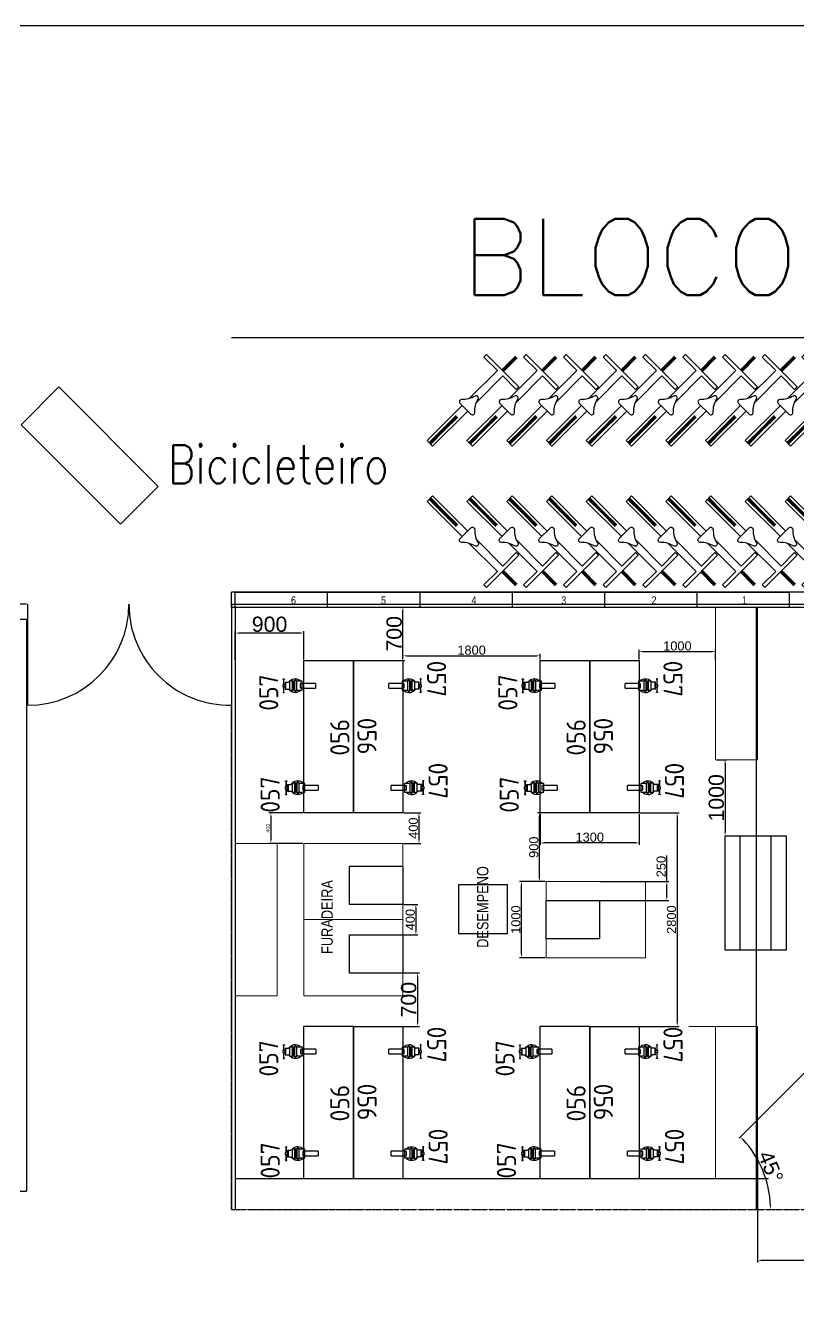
# Model space of a CAD drawing. Header units: millimetres. Extents: x 18768 to 1484868, y -11027 to 520152.
# Drawn here: x 52428 to 62569, y 503462 to 520152 of the extents above; entities that cross this region are included whole.
import ezdxf
from ezdxf.enums import TextEntityAlignment as Align

# ---------------------------------------------------------------- set-up
doc = ezdxf.new("R2010")
doc.units = ezdxf.units.MM
for name, pattern in [('CENTER', [2.71, 2.2, -0.22, 0.07, -0.22]), ('DASHED2', [9.525, 6.35, -3.175]), ('DIVIDE', [2.15, 1.5, -0.2, 0.05, -0.15, 0.05, -0.2])]:
    doc.linetypes.add(name, pattern=pattern)
for name, color, linetype in [('8-TEXTO', 4, 'Continuous'), ('A Construir', 1, 'Continuous'), ('L025-IMAGIN', 1, 'DIVIDE'), ('L025-TEXTO', 7, 'Continuous'), ('L035-ARRANJO-EXISTENTE', 180, 'Continuous'), ('L035-TEXTO', 40, 'Continuous'), ('LCENTRO', 1, 'CENTER'), ('PAREDES', 7, 'Continuous')]:
    doc.layers.add(name, color=color, linetype=linetype)
doc.layers.add('L035-DEMOLIÇÃO', color=40, linetype='Continuous', plot=False)
doc.styles.add('ISO-CP--25', font='isocp.shx', dxfattribs={"height": 250})
doc.styles.add('ROMANS', font='romans', dxfattribs={"width": 0.8, "height": 300})
doc.styles.get("Standard").update_dxf_attribs({"font": 'arial.ttf'})
doc.dimstyles.new('Anotativo', dxfattribs={"dimscale": 0, "dimtxt": 2.5, "dimasz": 2.5, "dimexe": 1.25, "dimexo": 0.625, "dimtad": 1, "dimtxsty": 'Standard', "dimcen": 2.5, "dimadec": 0, "dimazin": 0, "dimtfac": 1, "dimtmove": 0, "dimatfit": 3, "dimfxl": 1, "dimarcsym": 0})

# ---------------------------------------------------------------- blocks, each defined once
blk = doc.blocks.new('Bicicleta')
for points in [[(-1.142, 1.121), (-1.121, 1.142), (-0.944, 0.965), (-0.965, 0.944)], [(-0.788, 0.767), (-0.767, 0.788), (-0.944, 0.965), (-0.965, 0.944)], [(-0.011, -0.011), (0.011, 0.011), (-0.166, 0.187), (-0.187, 0.166)]]:
    blk.add_hatch(color=256).paths.add_polyline_path(points)
for p, q in [((-0.965, 0.944), (-1.142, 1.121)), ((-0.944, 0.965), (-1.121, 1.142)), ((-0.965, 0.944), (-0.788, 0.767)), ((-0.944, 0.965), (-0.767, 0.788)), ((-0.166, 0.187), (0.011, 0.011)), ((-0.187, 0.166), (-0.011, -0.011))]:
    blk.add_line(p, q)
at = {"color": 1}
for points in [[(-0.707, 0.636), (-1.167, 1.096), (-1.096, 1.167), (-0.636, 0.707)], [(-0.518, 0.589), (-0.177, 0.247), (0, 0.424), (0.035, 0.389), (-0.389, -0.035), (-0.424, 0), (-0.247, 0.177), (-0.615, 0.545)]]:
    blk.add_lwpolyline(points, dxfattribs=at)
blk.add_lwpolyline([(-0.714, 0.556, -0.686338), (-0.736, 0.607), (-0.595, 0.749, -0.686338), (-0.544, 0.726, 0.152911), (-0.499, 0.552, -0.794326), (-0.54, 0.511, 0.152911)], format="xyb", close=True, dxfattribs=at)
blk = doc.blocks.new('*D612')
at = {"layer": 'DEFPOINTS', "color": 0, "linetype": 'ByBlock', "lineweight": 15, "transparency": 16777216}
for p in [(63739, 507503), (62679, 506442), (62155, 504966), (55130, 504618), (73932, 504618)]:
    blk.add_point(p, dxfattribs=at)
at = {"layer": 'PAREDES', "color": 0, "linetype": 'ByBlock', "lineweight": -2, "transparency": 16777216}
blk.add_line((62670, 506433), (61789, 505552), dxfattribs=at)
blk.add_arc((60854, 504618), 1347, 2.1274, 42.8726, dxfattribs=at)
at = {"layer": 'PAREDES', "color": 0, "linetype": 'ByBlock', "lineweight": 15, "transparency": 16777216}
for points in [[(61835, 505528), (61847, 505540), (61806, 505570)], [(62208, 504668), (62192, 504668), (62201, 504618)]]:
    blk.add_solid(points, dxfattribs=at)
at = {"layer": 'PAREDES', "color": 0, "linetype": 'ByBlock', "lineweight": 15, "transparency": 16777216, "insert": (62204, 505177), "char_height": 200, "attachment_point": 5, "rotation": 292.5}
blk.add_mtext('45°', dxfattribs=at)
blk = doc.blocks.new('BL_SENAI_id9310100290')
at = {"layer": 'L035-ARRANJO-EXISTENTE', "color": 0}
for p, q in [((-515, 200), (-515, 139)), ((-515, 200), (-340, 200)), ((-340, 112), (-340, 227)), ((-340, 227), (-272, 227)), ((-228, 233), (-238, 233)), ((-238, 219), (-238, 106)), ((-228, 106), (-228, 233)), ((-217, 106), (-217, 233)), ((-217, 233), (-207, 233)), ((-207, 219), (-207, 106)), ((-178, 144), (-178, 195)), ((-114, 214), (-159, 214)), ((-121, 214), (-121, 125)), ((-114, 214), (-114, 125)), ((-340, 139), (-515, 139)), ((-272, 112), (-340, 112)), ((-238, 106), (-228, 106)), ((-207, 106), (-217, 106)), ((-114, 125), (-159, 125))]:
    blk.add_line(p, q, dxfattribs=at)
for points in [[(-340, 143), (-340, 197), (-314, 197), (-314, 143)], [(-268, 233), (-238, 233), (-238, 106), (-268, 106)], [(-178, 233), (-207, 233), (-207, 106), (-178, 106)], [(-114, 156), (-114, 183), (-83, 183), (-83, 156)], [(-104, 259), (-104, 252), (-88, 252), (-88, 259)], [(-104, 80), (-104, 86), (-88, 86), (-88, 80)]]:
    blk.add_lwpolyline(points, close=True, dxfattribs=at)
for points in [[(-99, 183), (-99, 252), (-92, 252), (-92, 183)], [(-92, 156), (-92, 86), (-99, 86), (-99, 156)]]:
    blk.add_lwpolyline(points, dxfattribs=at)
for centre in [(-250, 248), (-250, 92)]:
    blk.add_circle(centre, 7.45, dxfattribs=at)
for centre, radius, start, end in [((-247, 170), 92.8, 41.7386, 141.8707), ((-272, 231), 4.33, 270, 0), ((-159, 233), 19, 180, 270), ((-247, 170), 92.8, 218.1293, 318.2614), ((-272, 108), 4.33, 0, 90), ((-159, 106), 19, 90, 180)]:
    blk.add_arc(centre, radius, start, end, dxfattribs=at)
at = {"layer": 'L025-TEXTO', "style": 'ISO-CP--25'}
blk.add_attdef('rmp_mt_codmaterial', (15, 15), '', height=40, dxfattribs=at)
at = {"layer": 'L025-TEXTO', "style": 'ISO-CP--25', "flags": 1}
for tag in ['rmp_mt_nomeunid', 'rmp_mt_potencia', 'rmp_mt_cod']:
    blk.add_attdef(tag, (15, 15), '', height=40, dxfattribs=at)
blk = doc.blocks.new('BL_SENAI_id9320240650')
at = {"layer": 'L035-ARRANJO-EXISTENTE', "color": 0}
blk.add_lwpolyline([(-595, 399), (-595, -251), (1405, -251), (1405, 399)], close=True, dxfattribs=at)
at = {"layer": 'L025-TEXTO', "style": 'ISO-CP--25'}
blk.add_attdef('rmp_mt_codmaterial', (15, 15), '', height=40, dxfattribs=at)
at = {"layer": 'L025-TEXTO', "style": 'ISO-CP--25', "flags": 1}
for tag in ['rmp_mt_nomeunid', 'rmp_mt_potencia', 'rmp_mt_cod']:
    blk.add_attdef(tag, (15, 15), '', height=40, dxfattribs=at)
blk = doc.blocks.new('*D631')
at = {"layer": 'DEFPOINTS', "color": 0, "linetype": 'ByBlock', "lineweight": 15, "transparency": 16777216}
for p in [(57380, 509820), (57380, 509420), (57590, 509420)]:
    blk.add_point(p, dxfattribs=at)
at = {"layer": 'PAREDES', "color": 0, "linetype": 'ByBlock', "lineweight": -2, "transparency": 16777216}
for p, q in [((57392, 509820), (57615, 509820)), ((57590, 509770), (57590, 509470)), ((57392, 509420), (57615, 509420))]:
    blk.add_line(p, q, dxfattribs=at)
at = {"layer": 'PAREDES', "color": 0, "linetype": 'ByBlock', "lineweight": 15, "transparency": 16777216}
for points in [[(57581, 509770), (57598, 509770), (57590, 509820)], [(57581, 509470), (57598, 509470), (57590, 509420)]]:
    blk.add_solid(points, dxfattribs=at)
at = {"layer": 'PAREDES', "color": 0, "linetype": 'ByBlock', "lineweight": 15, "transparency": 16777216, "insert": (57516, 509620), "char_height": 120, "attachment_point": 5, "rotation": 90}
blk.add_mtext('400', dxfattribs=at)
blk = doc.blocks.new('*D632')
at = {"layer": 'DEFPOINTS', "color": 0, "linetype": 'ByBlock', "lineweight": 15, "transparency": 16777216}
for p in [(55180, 512180), (55180, 511818), (56080, 511820)]:
    blk.add_point(p, dxfattribs=at)
at = {"layer": 'PAREDES', "color": 0, "linetype": 'ByBlock', "lineweight": -2, "transparency": 16777216}
for p, q in [((55180, 511830), (55180, 512205)), ((56030, 512180), (55230, 512180)), ((56080, 511832), (56080, 512205))]:
    blk.add_line(p, q, dxfattribs=at)
at = {"layer": 'PAREDES', "color": 0, "linetype": 'ByBlock', "lineweight": 15, "transparency": 16777216}
for points in [[(55230, 512188), (55230, 512171), (55180, 512180)], [(56030, 512188), (56030, 512171), (56080, 512180)]]:
    blk.add_solid(points, dxfattribs=at)
at = {"layer": 'PAREDES', "color": 0, "linetype": 'ByBlock', "lineweight": 15, "transparency": 16777216, "insert": (55630, 512294), "char_height": 200, "attachment_point": 5}
blk.add_mtext('900', dxfattribs=at)
blk = doc.blocks.new('*D633')
at = {"layer": 'DEFPOINTS', "color": 0, "linetype": 'ByBlock', "lineweight": 15, "transparency": 16777216}
for p in [(57380, 512520), (57380, 512520), (57380, 511820)]:
    blk.add_point(p, dxfattribs=at)
at = {"layer": 'PAREDES', "color": 0, "linetype": 'ByBlock', "lineweight": -2, "transparency": 16777216}
for p, q in [((57380, 511870), (57380, 512470)), ((57392, 512520), (57405, 512520)), ((57392, 511820), (57405, 511820))]:
    blk.add_line(p, q, dxfattribs=at)
at = {"layer": 'PAREDES', "color": 0, "linetype": 'ByBlock', "lineweight": 15, "transparency": 16777216}
for points in [[(57371, 512470), (57388, 512470), (57380, 512520)], [(57371, 511870), (57388, 511870), (57380, 511820)]]:
    blk.add_solid(points, dxfattribs=at)
at = {"layer": 'PAREDES', "color": 0, "linetype": 'ByBlock', "lineweight": 15, "transparency": 16777216, "insert": (57265, 512170), "char_height": 200, "attachment_point": 5, "rotation": 90}
blk.add_mtext('700', dxfattribs=at)
blk = doc.blocks.new('*D634')
at = {"layer": 'DEFPOINTS', "color": 0, "linetype": 'ByBlock', "lineweight": 15, "transparency": 16777216}
for p in [(61480, 510518), (61605, 509518), (61605, 509518)]:
    blk.add_point(p, dxfattribs=at)
at = {"layer": 'PAREDES', "color": 0, "linetype": 'ByBlock', "lineweight": -2, "transparency": 16777216}
for p, q in [((61492, 510518), (61630, 510518)), ((61605, 510468), (61605, 509568)), ((61618, 509518), (61630, 509518))]:
    blk.add_line(p, q, dxfattribs=at)
at = {"layer": 'PAREDES', "color": 0, "linetype": 'ByBlock', "lineweight": 15, "transparency": 16777216}
for points in [[(61597, 510468), (61613, 510468), (61605, 510518)], [(61597, 509568), (61613, 509568), (61605, 509518)]]:
    blk.add_solid(points, dxfattribs=at)
at = {"layer": 'PAREDES', "color": 0, "linetype": 'ByBlock', "lineweight": 15, "transparency": 16777216, "insert": (61491, 510018), "char_height": 200, "attachment_point": 5, "rotation": 90}
blk.add_mtext('1000', dxfattribs=at)
blk = doc.blocks.new('*D635')
at = {"layer": 'DEFPOINTS', "color": 0, "linetype": 'ByBlock', "lineweight": 15, "transparency": 16777216}
for p in [(57380, 507720), (57380, 507020), (57570, 507020)]:
    blk.add_point(p, dxfattribs=at)
at = {"layer": 'PAREDES', "color": 0, "linetype": 'ByBlock', "lineweight": -2, "transparency": 16777216}
for p, q in [((57392, 507720), (57595, 507720)), ((57570, 507670), (57570, 507070)), ((57392, 507020), (57595, 507020))]:
    blk.add_line(p, q, dxfattribs=at)
at = {"layer": 'PAREDES', "color": 0, "linetype": 'ByBlock', "lineweight": 15, "transparency": 16777216}
for points in [[(57562, 507670), (57578, 507670), (57570, 507720)], [(57562, 507070), (57578, 507070), (57570, 507020)]]:
    blk.add_solid(points, dxfattribs=at)
at = {"layer": 'PAREDES', "color": 0, "linetype": 'ByBlock', "lineweight": 15, "transparency": 16777216, "insert": (57455, 507370), "char_height": 200, "attachment_point": 5, "rotation": 90}
blk.add_mtext('700', dxfattribs=at)
blk = doc.blocks.new('*D636')
at = {"layer": 'DEFPOINTS', "color": 0, "linetype": 'ByBlock', "lineweight": 15, "transparency": 16777216}
for p in [(57380, 508620), (57380, 508220), (57550, 508220)]:
    blk.add_point(p, dxfattribs=at)
at = {"layer": 'PAREDES', "color": 0, "linetype": 'ByBlock', "lineweight": -2, "transparency": 16777216}
for p, q in [((57392, 508620), (57575, 508620)), ((57550, 508570), (57550, 508270)), ((57392, 508220), (57575, 508220))]:
    blk.add_line(p, q, dxfattribs=at)
at = {"layer": 'PAREDES', "color": 0, "linetype": 'ByBlock', "lineweight": 15, "transparency": 16777216}
for points in [[(57541, 508570), (57558, 508570), (57550, 508620)], [(57541, 508270), (57558, 508270), (57550, 508220)]]:
    blk.add_solid(points, dxfattribs=at)
at = {"layer": 'PAREDES', "color": 0, "linetype": 'ByBlock', "lineweight": 15, "transparency": 16777216, "insert": (57476, 508420), "char_height": 120, "attachment_point": 5, "rotation": 90}
blk.add_mtext('400', dxfattribs=at)
blk = doc.blocks.new('*D637')
at = {"layer": 'DEFPOINTS', "color": 0, "linetype": 'ByBlock', "lineweight": 15, "transparency": 16777216}
for p in [(57380, 511820), (59180, 511881), (59180, 511820)]:
    blk.add_point(p, dxfattribs=at)
at = {"layer": 'PAREDES', "color": 0, "linetype": 'ByBlock', "lineweight": -2, "transparency": 16777216}
for p, q in [((57380, 511832), (57380, 511906)), ((59180, 511832), (59180, 511906)), ((57430, 511881), (59130, 511881))]:
    blk.add_line(p, q, dxfattribs=at)
at = {"layer": 'PAREDES', "color": 0, "linetype": 'ByBlock', "lineweight": 15, "transparency": 16777216}
for points in [[(57430, 511889), (57430, 511873), (57380, 511881)], [(59130, 511889), (59130, 511873), (59180, 511881)]]:
    blk.add_solid(points, dxfattribs=at)
at = {"layer": 'PAREDES', "color": 0, "linetype": 'ByBlock', "lineweight": 15, "transparency": 16777216, "insert": (58280, 511955), "char_height": 120, "attachment_point": 5}
blk.add_mtext('1800', dxfattribs=at)
blk = doc.blocks.new('*D638')
at = {"layer": 'DEFPOINTS', "color": 0, "linetype": 'ByBlock', "lineweight": 15, "transparency": 16777216}
for p in [(59170, 509820), (59257, 509820), (59257, 508920)]:
    blk.add_point(p, dxfattribs=at)
at = {"layer": 'PAREDES', "color": 0, "linetype": 'ByBlock', "lineweight": -2, "transparency": 16777216}
for p, q in [((59244, 509820), (59145, 509820)), ((59170, 508970), (59170, 509770)), ((59244, 508920), (59145, 508920))]:
    blk.add_line(p, q, dxfattribs=at)
at = {"layer": 'PAREDES', "color": 0, "linetype": 'ByBlock', "lineweight": 15, "transparency": 16777216}
for points in [[(59161, 509770), (59178, 509770), (59170, 509820)], [(59161, 508970), (59178, 508970), (59170, 508920)]]:
    blk.add_solid(points, dxfattribs=at)
at = {"layer": 'PAREDES', "color": 0, "linetype": 'ByBlock', "lineweight": 15, "transparency": 16777216, "insert": (59096, 509370), "char_height": 120, "attachment_point": 5, "rotation": 90}
blk.add_mtext('900', dxfattribs=at)
blk = doc.blocks.new('*D639')
at = {"layer": 'DEFPOINTS', "color": 0, "linetype": 'ByBlock', "lineweight": 15, "transparency": 16777216}
for p in [(58935, 508920), (59180, 508920), (59260, 507920)]:
    blk.add_point(p, dxfattribs=at)
at = {"layer": 'PAREDES', "color": 0, "linetype": 'ByBlock', "lineweight": -2, "transparency": 16777216}
for p, q in [((59167, 508920), (58910, 508920)), ((58935, 507970), (58935, 508870)), ((59247, 507920), (58910, 507920))]:
    blk.add_line(p, q, dxfattribs=at)
at = {"layer": 'PAREDES', "color": 0, "linetype": 'ByBlock', "lineweight": 15, "transparency": 16777216}
for points in [[(58926, 508870), (58943, 508870), (58935, 508920)], [(58926, 507970), (58943, 507970), (58935, 507920)]]:
    blk.add_solid(points, dxfattribs=at)
at = {"layer": 'PAREDES', "color": 0, "linetype": 'ByBlock', "lineweight": 15, "transparency": 16777216, "insert": (58861, 508420), "char_height": 120, "attachment_point": 5, "rotation": 90}
blk.add_mtext('1000', dxfattribs=at)
blk = doc.blocks.new('*D640')
at = {"layer": 'DEFPOINTS', "color": 0, "linetype": 'ByBlock', "lineweight": 15, "transparency": 16777216}
for p in [(59960, 508920), (60841, 508920), (59960, 508670)]:
    blk.add_point(p, dxfattribs=at)
at = {"layer": 'PAREDES', "color": 0, "linetype": 'ByBlock', "lineweight": -2, "transparency": 16777216}
for p, q in [((60841, 508920), (60841, 509261)), ((59972, 508920), (60866, 508920)), ((60841, 508720), (60841, 508870)), ((59972, 508670), (60866, 508670))]:
    blk.add_line(p, q, dxfattribs=at)
at = {"layer": 'PAREDES', "color": 0, "linetype": 'ByBlock', "lineweight": 15, "transparency": 16777216}
for points in [[(60833, 508870), (60849, 508870), (60841, 508920)], [(60833, 508720), (60849, 508720), (60841, 508670)]]:
    blk.add_solid(points, dxfattribs=at)
at = {"layer": 'PAREDES', "color": 0, "linetype": 'ByBlock', "lineweight": 15, "transparency": 16777216, "insert": (60767, 509116), "char_height": 120, "attachment_point": 5, "rotation": 90}
blk.add_mtext('250', dxfattribs=at)
blk = doc.blocks.new('*D641')
at = {"layer": 'DEFPOINTS', "color": 0, "linetype": 'ByBlock', "lineweight": 15, "transparency": 16777216}
for p in [(61480, 511936), (60480, 511820), (61480, 511820)]:
    blk.add_point(p, dxfattribs=at)
at = {"layer": 'PAREDES', "color": 0, "linetype": 'ByBlock', "lineweight": -2, "transparency": 16777216}
for p, q in [((60480, 511832), (60480, 511961)), ((60530, 511936), (61430, 511936)), ((61480, 511832), (61480, 511961))]:
    blk.add_line(p, q, dxfattribs=at)
at = {"layer": 'PAREDES', "color": 0, "linetype": 'ByBlock', "lineweight": 15, "transparency": 16777216}
for points in [[(60530, 511945), (60530, 511928), (60480, 511936)], [(61430, 511945), (61430, 511928), (61480, 511936)]]:
    blk.add_solid(points, dxfattribs=at)
at = {"layer": 'PAREDES', "color": 0, "linetype": 'ByBlock', "lineweight": 15, "transparency": 16777216, "insert": (60980, 512010), "char_height": 120, "attachment_point": 5}
blk.add_mtext('1000', dxfattribs=at)
blk = doc.blocks.new('*D642')
at = {"layer": 'DEFPOINTS', "color": 0, "linetype": 'ByBlock', "lineweight": 15, "transparency": 16777216}
for p in [(62030, 505318), (64680, 505318), (62030, 503948)]:
    blk.add_point(p, dxfattribs=at)
at = {"layer": 'PAREDES', "color": 0, "linetype": 'ByBlock', "lineweight": -2, "transparency": 16777216}
for p, q in [((62030, 505305), (62030, 503923)), ((64680, 505305), (64680, 503923)), ((64630, 503948), (62080, 503948))]:
    blk.add_line(p, q, dxfattribs=at)
at = {"layer": 'PAREDES', "color": 0, "linetype": 'ByBlock', "lineweight": 15, "transparency": 16777216}
for points in [[(62080, 503957), (62080, 503940), (62030, 503948)], [(64630, 503957), (64630, 503940), (64680, 503948)]]:
    blk.add_solid(points, dxfattribs=at)
at = {"layer": 'PAREDES', "color": 0, "linetype": 'ByBlock', "lineweight": 15, "transparency": 16777216, "insert": (63355, 503991), "char_height": 50, "attachment_point": 5}
blk.add_mtext('2649,99', dxfattribs=at)
blk = doc.blocks.new('*D643')
at = {"layer": 'DEFPOINTS', "color": 0, "linetype": 'ByBlock', "lineweight": 15, "transparency": 16777216}
for p in [(60480, 509820), (60480, 507020), (60977, 507020)]:
    blk.add_point(p, dxfattribs=at)
at = {"layer": 'PAREDES', "color": 0, "linetype": 'ByBlock', "lineweight": -2, "transparency": 16777216}
for p, q in [((60492, 509820), (61002, 509820)), ((60977, 509770), (60977, 507070)), ((60492, 507020), (61002, 507020))]:
    blk.add_line(p, q, dxfattribs=at)
at = {"layer": 'PAREDES', "color": 0, "linetype": 'ByBlock', "lineweight": 15, "transparency": 16777216}
for points in [[(60969, 509770), (60985, 509770), (60977, 509820)], [(60969, 507070), (60985, 507070), (60977, 507020)]]:
    blk.add_solid(points, dxfattribs=at)
at = {"layer": 'PAREDES', "color": 0, "linetype": 'ByBlock', "lineweight": 15, "transparency": 16777216, "insert": (60903, 508420), "char_height": 120, "attachment_point": 5, "rotation": 90}
blk.add_mtext('2800', dxfattribs=at)
blk = doc.blocks.new('*D659')
at = {"layer": 'DEFPOINTS', "color": 0, "linetype": 'ByBlock', "lineweight": 15, "transparency": 16777216}
for p in [(56080, 509820), (55647, 509420), (56080, 509420)]:
    blk.add_point(p, dxfattribs=at)
at = {"layer": 'PAREDES', "color": 0, "linetype": 'ByBlock', "lineweight": -2, "transparency": 16777216}
for p, q in [((56067, 509820), (55622, 509820)), ((55647, 509770), (55647, 509470)), ((56067, 509420), (55622, 509420))]:
    blk.add_line(p, q, dxfattribs=at)
at = {"layer": 'PAREDES', "color": 0, "linetype": 'ByBlock', "lineweight": 15, "transparency": 16777216}
for points in [[(55639, 509770), (55656, 509770), (55647, 509820)], [(55639, 509470), (55656, 509470), (55647, 509420)]]:
    blk.add_solid(points, dxfattribs=at)
at = {"layer": 'PAREDES', "color": 0, "linetype": 'ByBlock', "lineweight": 15, "transparency": 16777216, "insert": (55609, 509620), "char_height": 50, "attachment_point": 5, "rotation": 90}
blk.add_mtext('400', dxfattribs=at)
blk = doc.blocks.new('*D674')
at = {"layer": 'A Construir', "color": 0, "linetype": 'ByBlock', "lineweight": -2, "transparency": 16777216}
for p, q in [((59180, 509807), (59180, 509402)), ((60480, 509807), (60480, 509402)), ((60430, 509427), (59230, 509427))]:
    blk.add_line(p, q, dxfattribs=at)
at = {"layer": 'A Construir', "color": 0, "linetype": 'ByBlock', "lineweight": 15, "transparency": 16777216}
for points in [[(59230, 509435), (59230, 509418), (59180, 509427)], [(60430, 509435), (60430, 509418), (60480, 509427)]]:
    blk.add_solid(points, dxfattribs=at)
at = {"layer": 'DEFPOINTS', "color": 0, "linetype": 'ByBlock', "lineweight": 15, "transparency": 16777216}
for p in [(59180, 509820), (60480, 509820), (59180, 509427)]:
    blk.add_point(p, dxfattribs=at)
at = {"layer": 'A Construir', "color": 0, "linetype": 'ByBlock', "lineweight": 15, "transparency": 16777216, "insert": (59830, 509501), "char_height": 120, "attachment_point": 5}
blk.add_mtext('1300', dxfattribs=at)

msp = doc.modelspace()

# ---------------------------------------------------------------- linework, layer by layer
at = {"color": 1}
for p, q in [((55129.615, 512517.757), (55129.615, 512717.757)), ((55129.615, 512517.757), (55129.615, 512717.757)), ((55179.615, 512517.757), (55179.615, 512717.757)), ((55179.615, 512517.757), (55179.615, 512717.757)), ((55179.615, 512517.757), (55179.615, 512717.757)), ((55179.615, 512517.757), (55179.615, 512717.757)), ((56391.615, 512517.757), (56391.615, 512717.757)), ((56391.615, 512517.757), (56391.615, 512717.757)), ((56391.615, 512517.757), (56391.615, 512717.757)), ((56391.615, 512517.757), (56391.615, 512717.757)), ((57603.615, 512517.757), (57603.615, 512717.757)), ((57603.615, 512517.757), (57603.615, 512717.757)), ((57603.615, 512517.757), (57603.615, 512717.757)), ((57603.615, 512517.757), (57603.615, 512717.757)), ((58815.615, 512517.757), (58815.615, 512717.757)), ((58815.615, 512517.757), (58815.615, 512717.757)), ((58815.615, 512517.757), (58815.615, 512717.757)), ((58815.615, 512517.757), (58815.615, 512717.757)), ((60027.615, 512517.757), (60027.615, 512717.757)), ((60027.615, 512517.757), (60027.615, 512717.757)), ((60027.615, 512517.757), (60027.615, 512717.757)), ((60027.615, 512517.757), (60027.615, 512717.757)), ((61239.615, 512517.757), (61239.615, 512717.757)), ((61239.615, 512517.757), (61239.615, 512717.757)), ((61239.615, 512517.757), (61239.615, 512717.757)), ((61239.615, 512517.757), (61239.615, 512717.757)), ((62451.615, 512517.757), (62451.615, 512717.757)), ((62451.615, 512517.757), (62451.615, 512717.757)), ((62451.615, 512517.757), (62451.615, 512717.757)), ((62451.615, 512517.757), (62451.615, 512717.757))]:
    msp.add_line(p, q, dxfattribs=at)
for p, q in [((55129.615, 512517.757), (55129.615, 504617.757)), ((55129.615, 512517.757), (55129.615, 504617.757)), ((55179.615, 512517.757), (55179.615, 504617.757)), ((55179.615, 512517.757), (55179.615, 504617.757)), ((61805.152, 508017.757), (61805.152, 509517.757)), ((62205.152, 509517.757), (62205.152, 508017.757))]:
    msp.add_line(p, q)
at = {"color": 1, "linetype": 'DASHED2'}
for p, q in [((62017.616, 504623.84), (62017.616, 512523.84)), ((62176.61, 505017.757), (55176.615, 505017.757))]:
    msp.add_line(p, q, dxfattribs=at)
for points in [[(62405.152, 509517.757), (62405.152, 508017.757), (61605.152, 508017.757), (61605.152, 509517.757)], [(56679.615, 509119.697), (57379.615, 509119.697), (57379.615, 508619.697), (56679.615, 508619.697)], [(58749.615, 508237.757), (58749.615, 508877.757), (58109.615, 508877.757), (58109.615, 508237.757)], [(59959.615, 508169.697), (59259.615, 508169.697), (59259.615, 508669.697), (59959.615, 508669.697)], [(56679.615, 508219.697), (57379.615, 508219.697), (57379.615, 507719.697), (56679.615, 507719.697)]]:
    msp.add_lwpolyline(points, close=True)
at = {"layer": 'A Construir'}
msp.add_line((52459.615, 511232.757), (52459.615, 512557.757), dxfattribs=at)
at = {"layer": 'L025-IMAGIN'}
for q in [(55129.615, 511232.908), (73932.467, 504617.757)]:
    msp.add_line((55129.615, 504617.757), q, dxfattribs=at)
at = {"layer": 'L035-DEMOLIÇÃO', "linetype": 'ByBlock', "lineweight": -2}
msp.add_lwpolyline([(110666.616, 482623.169), (18768.335, 482623.169), (18768.335, 520151.762), (110666.616, 520151.762)], close=True, dxfattribs=at)
at = {"layer": 'LCENTRO', "linetype": 'ByBlock', "lineweight": 15}
for points in [[(56079.615, 509419.697), (57379.615, 509419.697), (57379.615, 508419.697), (56079.615, 508419.697), (56079.615, 509419.697)], [(60559.615, 507919.697), (59259.615, 507919.697), (59259.615, 508919.697), (60559.615, 508919.697), (60559.615, 507919.697)], [(56079.615, 508419.697), (57379.615, 508419.697), (57379.615, 507419.697), (56079.615, 507419.697), (56079.615, 508419.697)]]:
    msp.add_lwpolyline(points, dxfattribs=at)
at = {"layer": 'PAREDES'}
for p, q in [((55129.615, 516057.757), (70852.764, 516057.757)), ((52439.615, 512557.757), (50104.615, 512557.757)), ((73833.377, 512717.757), (55129.615, 512717.757)), ((55129.615, 512557.757), (55129.615, 511232.908)), ((55129.615, 512557.757), (72252.764, 512557.757)), ((55179.615, 512717.757), (62451.615, 512717.757)), ((55129.615, 512517.757), (62179.61, 512523.84)), ((55129.615, 512517.757), (73932.467, 512517.757)), ((52459.615, 512357.757), (32230.364, 512357.757)), ((52439.615, 512357.757), (52439.615, 504857.757)), ((43287.391, 504857.757), (52439.615, 504857.757))]:
    msp.add_line(p, q, dxfattribs=at)
at = {"layer": 'PAREDES', "linetype": 'ByBlock', "lineweight": 15}
for p, q in [((52369.723, 514913.753), (52864.698, 515408.728)), ((52864.698, 515408.728), (54170.694, 514102.732)), ((53675.719, 513607.757), (52369.723, 514913.753)), ((54170.694, 514102.732), (53675.719, 513607.757)), ((61129.61, 507017.757), (61629.61, 507017.757))]:
    msp.add_line(p, q, dxfattribs=at)
for points in [[(61479.62, 510517.757), (61479.62, 512517.757), (62029.62, 512517.757), (62029.62, 510517.757), (61479.62, 510517.757)], [(55179.615, 507419.697), (55179.615, 509419.697), (55729.615, 509419.697), (55729.615, 507419.697), (55179.615, 507419.697)], [(61479.62, 505017.757), (61479.62, 507017.757), (62029.62, 507017.757), (62029.62, 505017.757), (61479.62, 505017.757)]]:
    msp.add_lwpolyline(points, dxfattribs=at)
at = {"layer": 'PAREDES'}
for centre, start, end in [((52459.615, 512557.757), 270, 0), ((55109.615, 512557.757), 180, 270.8648748)]:
    msp.add_arc(centre, 1325, start, end, dxfattribs=at)

# ---------------------------------------------------------------- block references
at = {"xscale": -1000, "yscale": 1000, "zscale": 1000, "rotation": 180}
for p in [(58864.866, 515800.234), (59386.492, 515800.234), (59908.118, 515800.234), (60429.744, 515800.234), (60951.369, 515800.234), (61472.995, 515800.234), (61994.621, 515800.234), (62516.246, 515800.234), (63037.872, 515800.234), (63559.498, 515800.234)]:
    msp.add_blockref('Bicicleta', p, dxfattribs=at)
at = {"xscale": 1000, "yscale": 1000, "zscale": 1000}
for p in [(58864.866, 512811.754), (59386.492, 512811.754), (59908.118, 512811.754), (60429.744, 512811.754), (60951.369, 512811.754), (61472.995, 512811.754), (61994.621, 512811.754), (62516.246, 512811.754), (63037.872, 512811.754), (63559.498, 512811.754)]:
    msp.add_blockref('Bicicleta', p, dxfattribs=at)
at = {"layer": 'L035-ARRANJO-EXISTENTE'}
ref = msp.add_blockref('BL_SENAI_id9320240650', (56330.536, 510415.072), dxfattribs=dict(at, xscale=-1, rotation=270))
ref.add_attrib('rmp_mt_codmaterial', '056', dxfattribs={"layer": 'L025-TEXTO', "height": 250, "rotation": 90, "style": 'ISO-CP--25'}).set_placement((56676.257, 510812.01), align=Align.CENTER)
ref = msp.add_blockref('BL_SENAI_id9320240650', (57128.697, 511224.33), dxfattribs=dict(at, xscale=-1, rotation=90))
ref.add_attrib('rmp_mt_codmaterial', '056', dxfattribs={"layer": 'L025-TEXTO', "height": 250, "rotation": 270, "style": 'ISO-CP--25'}).set_placement((56782.976, 510827.392), align=Align.CENTER)
ref = msp.add_blockref('BL_SENAI_id9310100290', (57707.784, 511658.633), dxfattribs=dict(at, xscale=-1, rotation=180))
ref.add_attrib('rmp_mt_codmaterial', '057', dxfattribs={"layer": 'L025-TEXTO', "height": 250, "rotation": 270, "style": 'ISO-CP--25'}).set_placement((57696.527, 511579.102), align=Align.CENTER)
ref = msp.add_blockref('BL_SENAI_id9320240650', (59430.536, 510415.072), dxfattribs=dict(at, xscale=-1, rotation=270))
ref.add_attrib('rmp_mt_codmaterial', '056', dxfattribs={"layer": 'L025-TEXTO', "height": 250, "rotation": 90, "style": 'ISO-CP--25'}).set_placement((59776.257, 510812.01), align=Align.CENTER)
ref = msp.add_blockref('BL_SENAI_id9320240650', (60228.697, 511224.33), dxfattribs=dict(at, xscale=-1, rotation=90))
ref.add_attrib('rmp_mt_codmaterial', '056', dxfattribs={"layer": 'L025-TEXTO', "height": 250, "rotation": 270, "style": 'ISO-CP--25'}).set_placement((59882.976, 510827.392), align=Align.CENTER)
ref = msp.add_blockref('BL_SENAI_id9310100290', (60807.784, 511658.633), dxfattribs=dict(at, xscale=-1, rotation=180))
ref.add_attrib('rmp_mt_codmaterial', '057', dxfattribs={"layer": 'L025-TEXTO', "height": 250, "rotation": 270, "style": 'ISO-CP--25'}).set_placement((60796.527, 511579.102), align=Align.CENTER)
ref = msp.add_blockref('BL_SENAI_id9310100290', (55719.449, 511319.509), dxfattribs=dict(at, xscale=-1))
ref.add_attrib('rmp_mt_codmaterial', '057', dxfattribs={"layer": 'L025-TEXTO', "height": 250, "rotation": 90, "style": 'ISO-CP--25'}).set_placement((55743.673, 511399.04), align=Align.CENTER)
ref = msp.add_blockref('BL_SENAI_id9310100290', (58856.129, 511319.509), dxfattribs=dict(at, xscale=-1))
ref.add_attrib('rmp_mt_codmaterial', '057', dxfattribs={"layer": 'L025-TEXTO', "height": 250, "rotation": 90, "style": 'ISO-CP--25'}).set_placement((58880.353, 511399.04), align=Align.CENTER)
ref = msp.add_blockref('BL_SENAI_id9310100290', (57739.784, 510319.893), dxfattribs=dict(at, xscale=-1, rotation=180))
ref.add_attrib('rmp_mt_codmaterial', '057', dxfattribs={"layer": 'L025-TEXTO', "height": 250, "rotation": 270, "style": 'ISO-CP--25'}).set_placement((57715.56, 510240.362), align=Align.CENTER)
ref = msp.add_blockref('BL_SENAI_id9310100290', (60839.784, 510319.893), dxfattribs=dict(at, xscale=-1, rotation=180))
ref.add_attrib('rmp_mt_codmaterial', '057', dxfattribs={"layer": 'L025-TEXTO', "height": 250, "rotation": 270, "style": 'ISO-CP--25'}).set_placement((60815.56, 510240.362), align=Align.CENTER)
ref = msp.add_blockref('BL_SENAI_id9310100290', (55751.449, 509980.769), dxfattribs=dict(at, xscale=-1))
ref.add_attrib('rmp_mt_codmaterial', '057', dxfattribs={"layer": 'L025-TEXTO', "height": 250, "rotation": 90, "style": 'ISO-CP--25'}).set_placement((55762.706, 510060.3), align=Align.CENTER)
ref = msp.add_blockref('BL_SENAI_id9310100290', (58888.129, 509980.769), dxfattribs=dict(at, xscale=-1))
ref.add_attrib('rmp_mt_codmaterial', '057', dxfattribs={"layer": 'L025-TEXTO', "height": 250, "rotation": 90, "style": 'ISO-CP--25'}).set_placement((58899.386, 510060.3), align=Align.CENTER)
ref = msp.add_blockref('BL_SENAI_id9320240650', (56330.855, 505615.068), dxfattribs=dict(at, xscale=-1, rotation=270))
ref.add_attrib('rmp_mt_codmaterial', '056', dxfattribs={"layer": 'L025-TEXTO', "height": 250, "rotation": 90, "style": 'ISO-CP--25'}).set_placement((56676.576, 506012.007), align=Align.CENTER)
ref = msp.add_blockref('BL_SENAI_id9320240650', (57129.016, 506424.326), dxfattribs=dict(at, xscale=-1, rotation=90))
ref.add_attrib('rmp_mt_codmaterial', '056', dxfattribs={"layer": 'L025-TEXTO', "height": 250, "rotation": 270, "style": 'ISO-CP--25'}).set_placement((56783.295, 506027.388), align=Align.CENTER)
ref = msp.add_blockref('BL_SENAI_id9310100290', (57708.103, 506858.629), dxfattribs=dict(at, xscale=-1, rotation=180))
ref.add_attrib('rmp_mt_codmaterial', '057', dxfattribs={"layer": 'L025-TEXTO', "height": 250, "rotation": 270, "style": 'ISO-CP--25'}).set_placement((57696.846, 506779.098), align=Align.CENTER)
ref = msp.add_blockref('BL_SENAI_id9320240650', (59430.855, 505615.068), dxfattribs=dict(at, xscale=-1, rotation=270))
ref.add_attrib('rmp_mt_codmaterial', '056', dxfattribs={"layer": 'L025-TEXTO', "height": 250, "rotation": 90, "style": 'ISO-CP--25'}).set_placement((59776.576, 506012.007), align=Align.CENTER)
ref = msp.add_blockref('BL_SENAI_id9320240650', (60229.016, 506424.326), dxfattribs=dict(at, xscale=-1, rotation=90))
ref.add_attrib('rmp_mt_codmaterial', '056', dxfattribs={"layer": 'L025-TEXTO', "height": 250, "rotation": 270, "style": 'ISO-CP--25'}).set_placement((59883.295, 506027.388), align=Align.CENTER)
ref = msp.add_blockref('BL_SENAI_id9310100290', (60808.103, 506858.629), dxfattribs=dict(at, xscale=-1, rotation=180))
ref.add_attrib('rmp_mt_codmaterial', '057', dxfattribs={"layer": 'L025-TEXTO', "height": 250, "rotation": 270, "style": 'ISO-CP--25'}).set_placement((60796.846, 506779.098), align=Align.CENTER)
ref = msp.add_blockref('BL_SENAI_id9310100290', (55719.768, 506519.506), dxfattribs=dict(at, xscale=-1))
ref.add_attrib('rmp_mt_codmaterial', '057', dxfattribs={"layer": 'L025-TEXTO', "height": 250, "rotation": 90, "style": 'ISO-CP--25'}).set_placement((55743.991, 506599.036), align=Align.CENTER)
ref = msp.add_blockref('BL_SENAI_id9310100290', (58819.768, 506519.506), dxfattribs=dict(at, xscale=-1))
ref.add_attrib('rmp_mt_codmaterial', '057', dxfattribs={"layer": 'L025-TEXTO', "height": 250, "rotation": 90, "style": 'ISO-CP--25'}).set_placement((58843.991, 506599.036), align=Align.CENTER)
ref = msp.add_blockref('BL_SENAI_id9310100290', (57740.103, 505519.889), dxfattribs=dict(at, xscale=-1, rotation=180))
ref.add_attrib('rmp_mt_codmaterial', '057', dxfattribs={"layer": 'L025-TEXTO', "height": 250, "rotation": 270, "style": 'ISO-CP--25'}).set_placement((57715.879, 505440.358), align=Align.CENTER)
ref = msp.add_blockref('BL_SENAI_id9310100290', (60840.103, 505519.889), dxfattribs=dict(at, xscale=-1, rotation=180))
ref.add_attrib('rmp_mt_codmaterial', '057', dxfattribs={"layer": 'L025-TEXTO', "height": 250, "rotation": 270, "style": 'ISO-CP--25'}).set_placement((60815.879, 505440.358), align=Align.CENTER)
ref = msp.add_blockref('BL_SENAI_id9310100290', (55751.768, 505180.766), dxfattribs=dict(at, xscale=-1))
ref.add_attrib('rmp_mt_codmaterial', '057', dxfattribs={"layer": 'L025-TEXTO', "height": 250, "rotation": 90, "style": 'ISO-CP--25'}).set_placement((55763.025, 505260.296), align=Align.CENTER)
ref = msp.add_blockref('BL_SENAI_id9310100290', (58851.768, 505180.766), dxfattribs=dict(at, xscale=-1))
ref.add_attrib('rmp_mt_codmaterial', '057', dxfattribs={"layer": 'L025-TEXTO', "height": 250, "rotation": 90, "style": 'ISO-CP--25'}).set_placement((58863.025, 505260.296), align=Align.CENTER)

# ---------------------------------------------------------------- texts
at = {"layer": '8-TEXTO', "style": 'ROMANS'}
msp.add_text('BLOCO B', height=1000, dxfattribs=at).set_placement((58148.874, 516613.225))
at = {"layer": '8-TEXTO', "style": 'ROMANS', "width": 0.8}
msp.add_text('Bicicleteiro', height=500, dxfattribs=at).set_placement((54297.175, 514143.004))
at = {"layer": 'L035-TEXTO', "width": 0.8}
for s, p in [('6', (55910.8, 512557.041)), ('6', (55910.8, 512557.041)), ('6', (55910.8, 512557.041)), ('6', (55910.8, 512557.041)), ('5', (57091.654, 512557.041)), ('5', (57091.654, 512557.041)), ('5', (57091.654, 512557.041)), ('5', (57091.654, 512557.041)), ('4', (58278.009, 512557.041)), ('4', (58278.009, 512557.041)), ('4', (58278.009, 512557.041)), ('4', (58278.009, 512557.041)), ('3', (59456.227, 512557.041)), ('3', (59456.227, 512557.041)), ('3', (59456.227, 512557.041)), ('3', (59456.227, 512557.041)), ('2', (60640.576, 512557.041)), ('2', (60640.576, 512557.041)), ('2', (60640.576, 512557.041)), ('2', (60640.576, 512557.041)), ('1', (61828.593, 512557.041)), ('1', (61828.593, 512557.041)), ('1', (61828.593, 512557.041)), ('1', (61828.593, 512557.041))]:
    msp.add_text(s, height=105, dxfattribs=at).set_placement(p)
for s, p in [('DESEMPENO', (58500.596, 508050.133)), ('FURADEIRA', (56459.615, 507969.697))]:
    msp.add_text(s, height=150, rotation=90, dxfattribs=at).set_placement(p)

# ---------------------------------------------------------------- dimensions: what is measured, and where the dimension line sits
at = {"layer": 'A Construir', "linetype": 'ByBlock', "lineweight": 15}
dim = msp.add_linear_dim(base=(59179.617, 509426.695), p1=(60479.617, 509819.701), p2=(59179.617, 509819.701), dimstyle='Anotativo', override={"dimtxt": 6}, dxfattribs=at)
dim.commit()
dim.dimension.update_dxf_attribs({"geometry": '*D674', "text_midpoint": (59829.617, 509500.504)})
at = {"layer": 'PAREDES', "linetype": 'ByBlock', "lineweight": 15}
for base, p1, p2, override, picture, middle in [((55179.615, 512179.701), (56079.617, 511819.701), (55179.615, 511817.757), {"dimtxt": 10}, '*D632', (55629.616, 512294.315)), ((61479.62, 511936.216), (60479.617, 511819.701), (61479.62, 511819.701), {"dimtxt": 6}, '*D641', (60979.618, 512009.985)), ((59179.617, 511880.864), (57379.617, 511819.701), (59179.617, 511819.701), {"dimtxt": 6}, '*D637', (58279.617, 511954.633))]:
    dim = msp.add_linear_dim(base=base, p1=p1, p2=p2, dimstyle='Anotativo', override=override, dxfattribs=at)
    dim.commit()
    dim.dimension.update_dxf_attribs({"geometry": picture, "text_midpoint": middle})
for base, p1, p2, angle, override, picture, middle in [((57379.617, 512519.699), (57379.617, 511819.701), (57379.615, 512519.699), 90, {"dimtxt": 10}, '*D633', (57265.002, 512169.7)), ((61605.152, 509517.757), (61479.62, 510517.757), (61605.152, 509517.757), 270, {"dimtxt": 10}, '*D634', (61490.537, 510017.757)), ((57589.617, 509419.697), (57379.617, 509819.701), (57379.615, 509419.697), 90, {"dimtxt": 6}, '*D631', (57515.848, 509619.699)), ((59169.599, 509819.701), (59256.615, 508919.697), (59256.615, 509819.701), 90, {"dimtxt": 6}, '*D638', (59095.83, 509369.699)), ((60977.127, 507019.697), (60479.617, 509819.701), (60479.935, 507019.697), 90, {"dimtxt": 6}, '*D643', (60903.358, 508419.699)), ((60841.129, 508919.697), (59959.615, 508669.697), (59959.615, 508919.697), 90, {"dimtxt": 6}, '*D640', (60767.36, 509115.581)), ((58934.754, 508919.697), (59259.615, 507919.697), (59179.935, 508919.697), 90, {"dimtxt": 6}, '*D639', (58860.985, 508419.697)), ((57549.615, 508219.697), (57379.615, 508619.697), (57379.615, 508219.697), 90, {"dimtxt": 6}, '*D636', (57475.847, 508419.697)), ((57569.935, 507019.697), (57379.615, 507719.697), (57379.935, 507019.697), 90, {"dimtxt": 10}, '*D635', (57455.321, 507369.697))]:
    dim = msp.add_linear_dim(base=base, p1=p1, p2=p2, angle=angle, dimstyle='Anotativo', override=override, dxfattribs=at)
    dim.commit()
    dim.dimension.update_dxf_attribs({"geometry": picture, "text_midpoint": middle})
dim = msp.add_linear_dim(base=(55647.345, 509419.697), p1=(56079.617, 509819.701), p2=(56079.615, 509419.697), angle=90, dimstyle='Anotativo', dxfattribs=at)
dim.commit()
dim.dimension.update_dxf_attribs({"geometry": '*D659', "text_midpoint": (55609.316, 509619.699)})
dim = msp.add_angular_dim_2l(base=(62154.986, 504966.301), line1=((55129.615, 504617.757), (73932.467, 504617.757)), line2=((62678.501, 506442.054), (63739.161, 507502.715)), dimstyle='Anotativo', override={"dimscale": 0, "dimtxt": 10}, dxfattribs=at)
dim.commit()
dim.dimension.update_dxf_attribs({"geometry": '*D612', "text_midpoint": (62203.876, 505176.81)})
dim = msp.add_linear_dim(base=(62029.62, 503948.17), p1=(64679.613, 505317.755), p2=(62029.62, 505317.755), dimstyle='Anotativo', dxfattribs=at)
dim.commit()
dim.dimension.update_dxf_attribs({"geometry": '*D642', "text_midpoint": (63354.616, 503990.717)})

doc.saveas('drawing.dxf')
